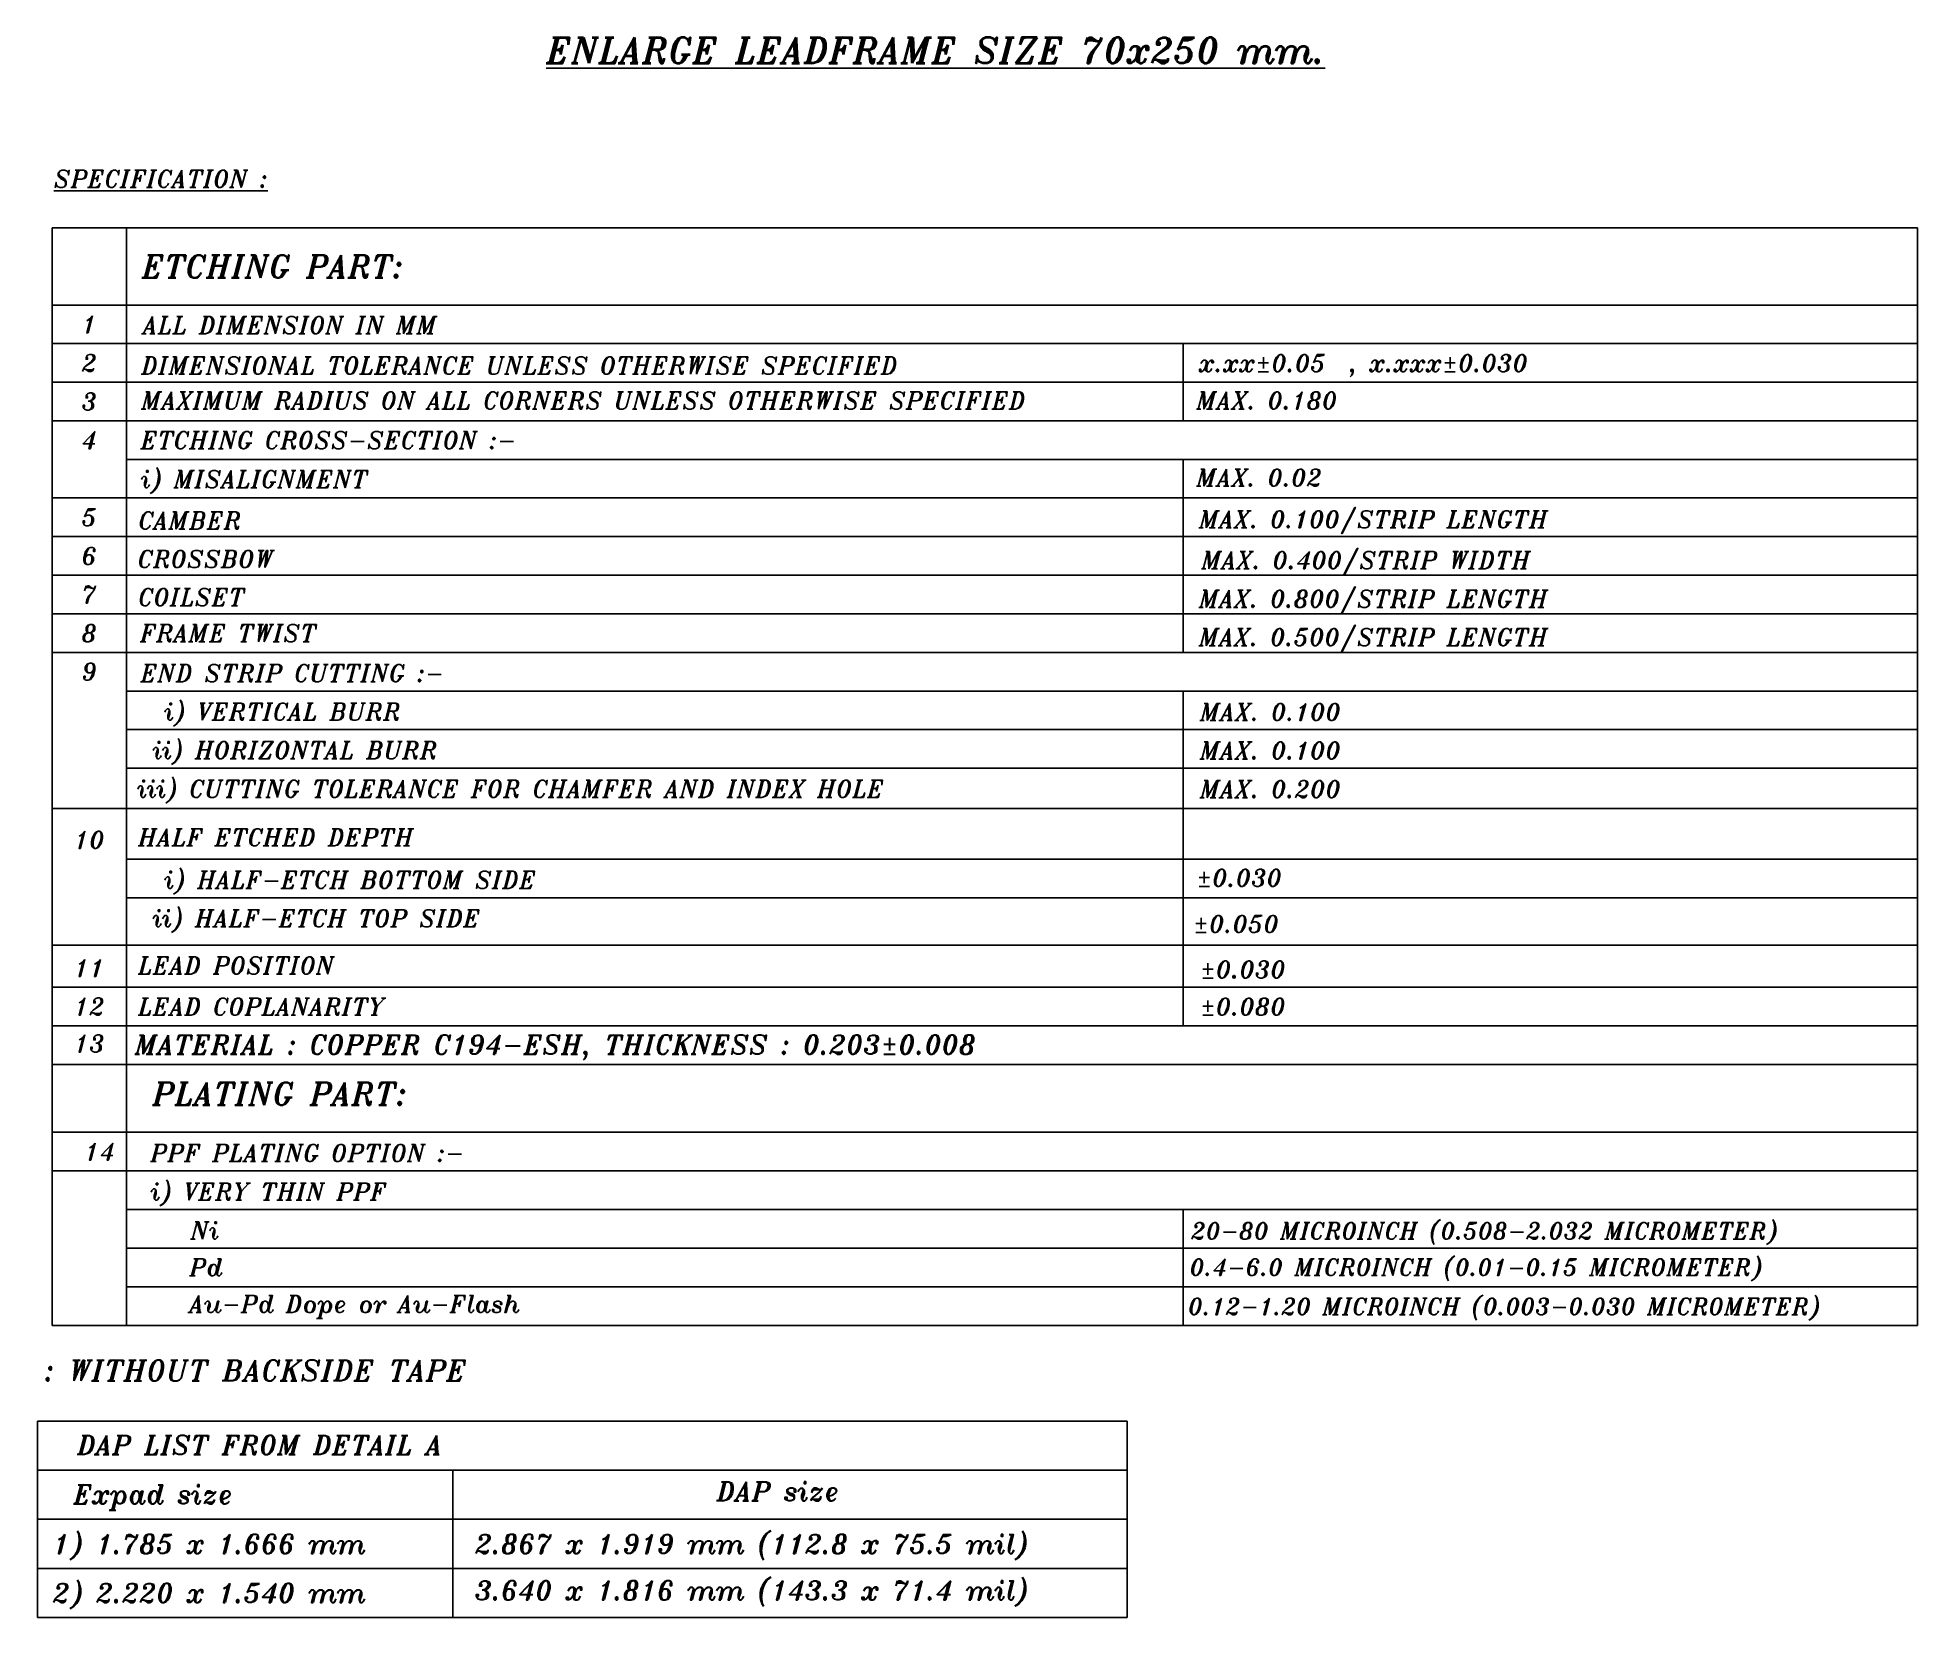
# Model space of a CAD drawing. Extents: x -329 to -145, y -70 to 85.
import ezdxf
from ezdxf.enums import TextEntityAlignment as Align

# ---------------------------------------------------------------- set-up
doc = ezdxf.new("R2010")
doc.units = 0
doc.header["$MEASUREMENT"] = 0
doc.layers.get('0').update_dxf_attribs({"linetype": 'CONTINUOUS'})
doc.layers.add('NUM', color=7, linetype='CONTINUOUS')
doc.styles.add('ITALICC', font='Italict.shx')

msp = doc.modelspace()

# ---------------------------------------------------------------- linework, layer by layer
for p, q in [((-328.03, 65.99), (-144.86, 65.99)), ((-328.03, 65.99), (-328.03, -41.79)), ((-320.74, 65.99), (-320.74, -41.79)), ((-144.86, 65.99), (-144.86, -41.79)), ((-328.03, 58.41), (-144.86, 58.41)), ((-328.03, 54.62), (-144.86, 54.62)), ((-216.95, 54.62), (-216.95, 47.04)), ((-328.03, 50.83), (-144.86, 50.83)), ((-328.03, 47.04), (-144.86, 47.04)), ((-320.74, 43.25), (-144.86, 43.25)), ((-216.95, 43.25), (-216.95, 24.3)), ((-328.03, 39.46), (-144.86, 39.46)), ((-328.03, 35.67), (-144.86, 35.67)), ((-328.03, 31.88), (-144.86, 31.88)), ((-216.95, 31.88), (-216.95, 24.3)), ((-328.03, 28.09), (-144.86, 28.09)), ((-328.03, 24.3), (-144.86, 24.3)), ((-320.74, 20.5), (-144.86, 20.5)), ((-216.95, 20.5), (-216.95, -12.37)), ((-320.74, 16.71), (-144.86, 16.71)), ((-320.74, 12.92), (-144.86, 12.92)), ((-328.03, 8.96), (-144.86, 8.96)), ((-320.74, 3.99), (-144.86, 3.99)), ((-320.74, 0.2), (-144.86, 0.2)), ((-328.03, -4.44), (-144.86, -4.44)), ((-328.03, -8.58), (-144.86, -8.58)), ((-328.03, -12.37), (-144.86, -12.37)), ((-328.03, -16.16), (-144.86, -16.16)), ((-328.03, -16.16), (-149.15, -16.16)), ((-328.03, -22.83), (-144.86, -22.83)), ((-328.03, -26.62), (-144.86, -26.62)), ((-320.74, -30.41), (-144.86, -30.41)), ((-216.95, -30.41), (-216.95, -41.79)), ((-320.74, -34.2), (-144.86, -34.2)), ((-320.74, -37.99), (-144.86, -37.99)), ((-328.03, -41.79), (-144.86, -41.79)), ((-329.46, -51.2), (-222.45, -51.2)), ((-329.46, -70.47), (-329.46, -51.2)), ((-222.45, -51.2), (-222.45, -70.47)), ((-329.46, -56.02), (-222.45, -56.02)), ((-288.69, -56.02), (-288.69, -70.47)), ((-329.46, -60.83), (-222.45, -60.83)), ((-329.46, -65.65), (-222.45, -65.65)), ((-329.46, -70.47), (-222.45, -70.47))]:
    msp.add_line(p, q)

# ---------------------------------------------------------------- texts
at = {"style": 'ITALICC'}
for s, height, p in [('%%UENLARGE LEADFRAME SIZE 70x250 mm.%%U', 2.5, (-279.51, 82.17)), ('%%USPECIFICATION :', 1.6846, (-327.87, 69.96)), ('ALL DIMENSION IN MM', 1.6846, (-319.1, 55.59)), ('x.xx%%p0.05  , x.xxx%%p0.030', 1.6846, (-215.44, 51.86)), ('DIMENSIONAL TOLERANCE UNLESS OTHERWISE SPECIFIED', 1.6846, (-319.28, 51.62)), ('MAXIMUM RADIUS ON ALL CORNERS UNLESS OTHERWISE SPECIFIED', 1.6846, (-319.28, 48.19)), ('MAX. 0.180', 1.685, (-215.67, 48.19)), ('ETCHING CROSS-SECTION :-', 1.6846, (-319.34, 44.29)), ('i) MISALIGNMENT', 1.6846, (-319.34, 40.46)), ('MAX. 0.02', 1.685, (-215.67, 40.61)), ('CAMBER ', 1.685, (-319.56, 36.4)), ('MAX. 0.100/STRIP LENGTH', 1.6846, (-215.42, 36.53)), ('CROSSBOW', 1.685, (-319.63, 32.62)), ('MAX. 0.400/STRIP WIDTH', 1.6846, (-215.18, 32.51)), ('COILSET', 1.685, (-319.58, 28.88)), ('MAX. 0.800/STRIP LENGTH', 1.6846, (-215.42, 28.72)), ('FRAME TWIST', 1.6846, (-319.4, 25.35)), ('MAX. 0.500/STRIP LENGTH', 1.6846, (-215.42, 24.95)), ('END STRIP CUTTING :-', 1.6846, (-319.35, 21.42)), ('  i) VERTICAL BURR', 1.6846, (-319.35, 17.63)), ('MAX. 0.100', 1.685, (-215.33, 17.61)), (' ii) HORIZONTAL BURR ', 1.6846, (-319.35, 13.85)), ('MAX. 0.100', 1.685, (-215.33, 13.82)), (' iii) CUTTING TOLERANCE FOR CHAMFER AND INDEX HOLE', 1.6846, (-320.85, 10.06)), ('MAX. 0.200', 1.685, (-215.33, 10.03)), ('HALF ETCHED DEPTH', 1.6846, (-319.59, 5.29)), ('  i) HALF-ETCH BOTTOM SIDE', 1.6846, (-319.35, 1.12)), ('%%P0.030', 1.685, (-215.69, 1.31)), (' ii) HALF-ETCH TOP SIDE', 1.6846, (-319.35, -2.66)), ('%%P0.050', 1.685, (-216, -3.21)), ('LEAD POSITION', 1.6846, (-319.59, -7.29)), ('%%p0.030', 1.685, (-215.33, -7.68)), ('LEAD COPLANARITY', 1.6846, (-319.59, -11.33)), ('%%p0.080', 1.685, (-215.33, -11.33)), ('MATERIAL : COPPER C194-ESH, THICKNESS : 0.203%%P0.008', 1.8718, (-319.92, -15.15)), ('PPF PLATING OPTION :-', 1.6846, (-318.38, -25.71)), ('i) VERY THIN PPF', 1.6846, (-318.38, -29.5)), ('Ni', 1.685, (-314.43, -33.32)), ('20-80 MICROINCH (0.508-2.032 MICROMETER)', 1.62, (-216.19, -33.32)), ('0.4-6.0 MICROINCH (0.01-0.15 MICROMETER)', 1.62, (-216.31, -36.89)), ('Pd', 1.685, (-314.55, -36.93)), ('Au-Pd Dope or Au-Flash', 1.6846, (-314.55, -40.54)), ('0.12-1.20 MICROINCH (0.003-0.030 MICROMETER)', 1.62, (-216.47, -40.74)), ('DAP LIST FROM DETAIL A', 1.8718, (-325.58, -54.47)), ('DAP size', 1.872, (-262.78, -59.02)), ('Expad size', 1.872, (-325.95, -59.32)), ('1) 1.785 x 1.666 mm', 1.8718, (-327.98, -64.18)), ('2.867 x 1.919 mm (112.8 x 75.5 mil)', 1.8718, (-286.51, -64.18)), ('2) 2.220 x 1.540 mm', 1.8718, (-327.98, -69)), ('3.640 x 1.816 mm (143.3 x 71.4 mil)', 1.8718, (-286.51, -68.75))]:
    msp.add_text(s, height=height, dxfattribs=at).set_placement(p)
for s, height, p in [(' ETCHING PART:', 2.2266, (-320.74, 62.2)), (' PLATING PART:', 2.2266, (-319.72, -19.04)), (' : WITHOUT BACKSIDE TAPE', 2.0368, (-330.18, -46.21))]:
    msp.add_text(s, height=height, dxfattribs=at).set_placement(p, align=Align.MIDDLE_LEFT)
at = {"layer": 'NUM', "style": 'ITALICC'}
for s, height, p in [('1', 1.68, (-324.38, 56.51)), ('2', 1.68, (-324.38, 52.72)), ('3', 1.68, (-324.38, 48.93)), ('4', 1.68, (-324.38, 45.14)), ('5', 1.68, (-324.38, 37.56)), ('6', 1.68, (-324.38, 33.77)), ('7', 1.68, (-324.38, 29.98)), ('8', 1.68, (-324.38, 26.19)), ('9', 1.68, (-324.38, 22.4)), ('10', 1.685, (-324.38, 5.89)), ('11', 1.685, (-324.38, -6.69)), ('12', 1.685, (-324.38, -10.48)), ('13', 1.685, (-324.38, -14.11)), ('14', 1.685, (-323.36, -24.73))]:
    msp.add_text(s, height=height, dxfattribs=at).set_placement(p, align=Align.MIDDLE_CENTER)

doc.saveas('drawing.dxf')
